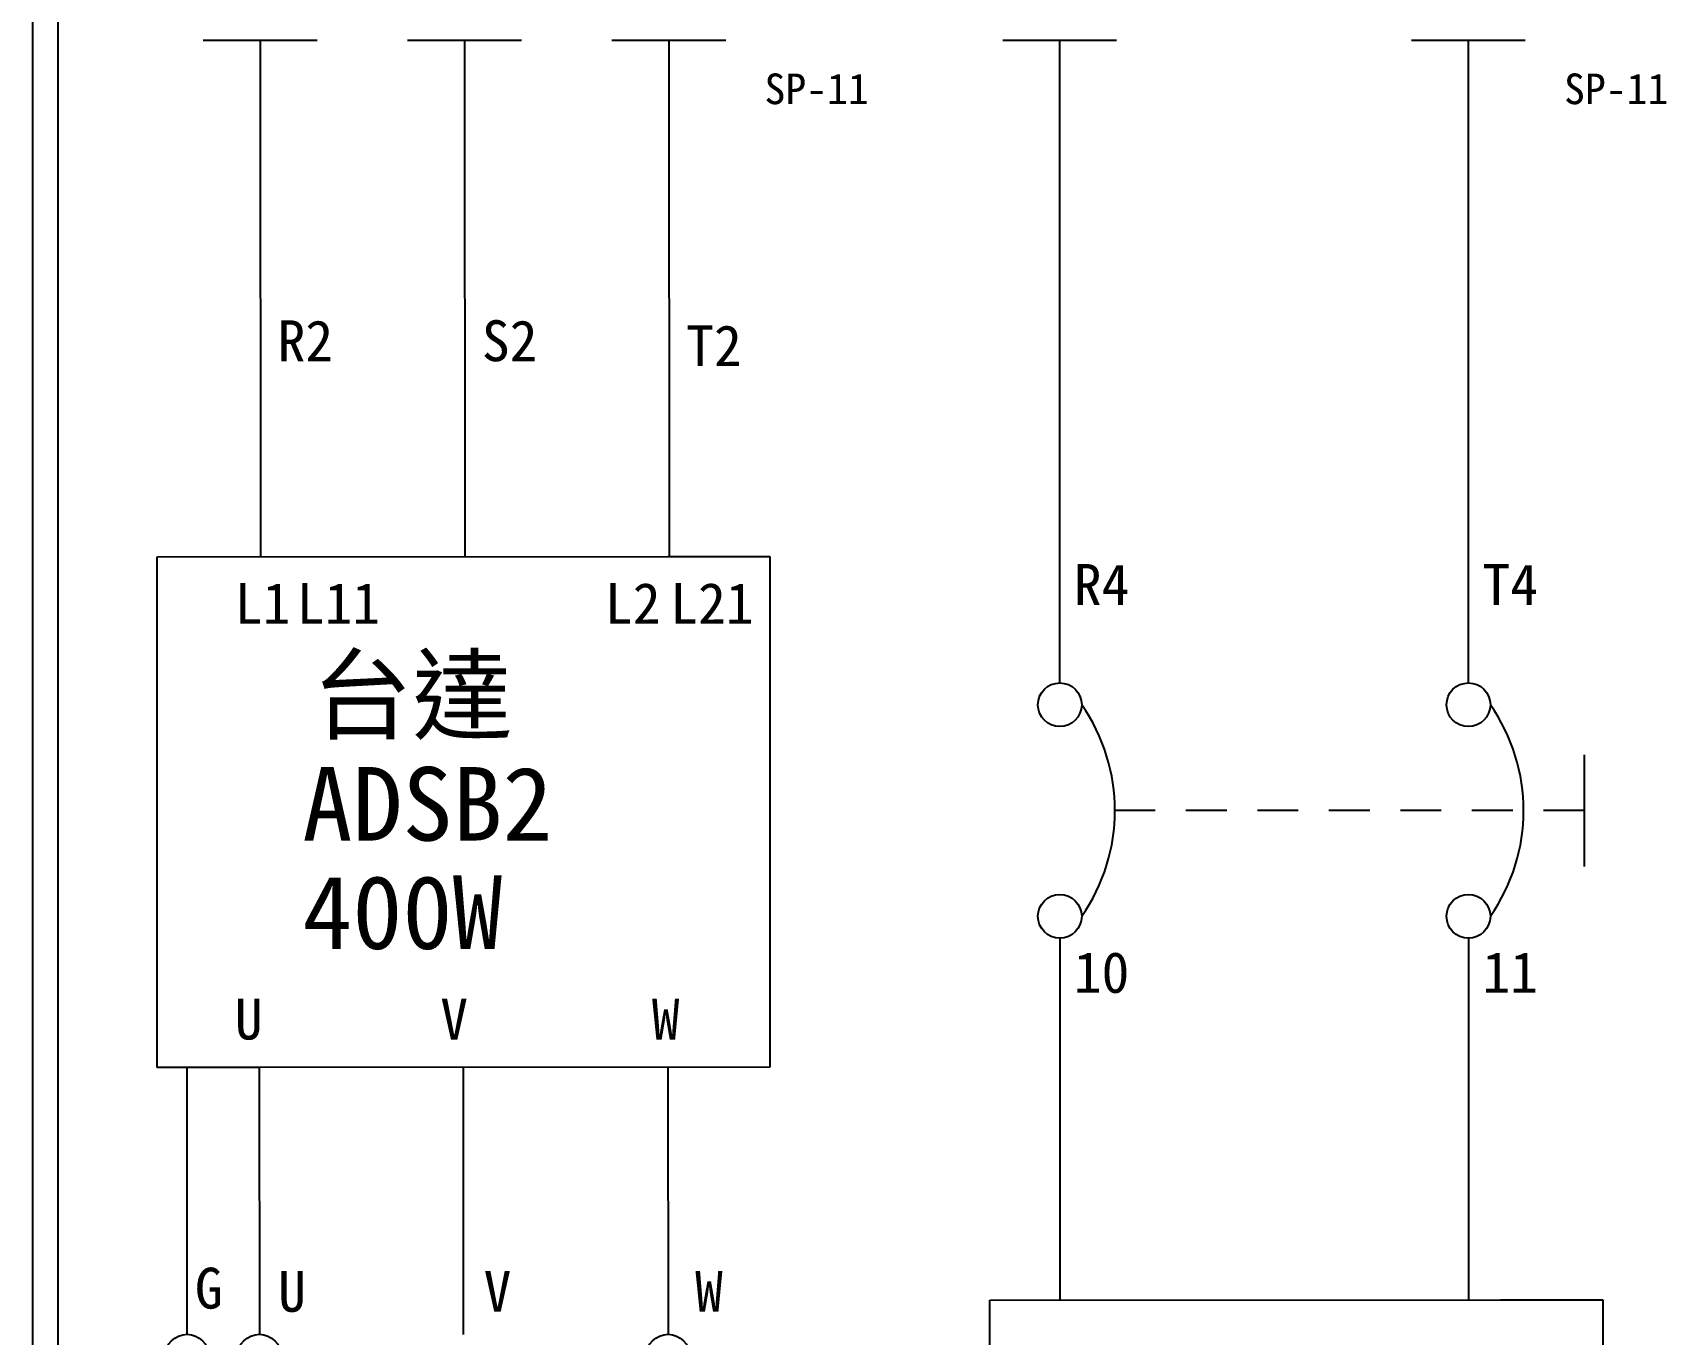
# Model space of a CAD drawing. Extents: x 10 to 297, y 3 to 207.
# Drawn here: x 10 to 90, y 57.4 to 121.1 of the extents above; entities that cross this region are included whole.
import ezdxf

# ---------------------------------------------------------------- set-up
doc = ezdxf.new("R2010")
doc.units = 0
doc.linetypes.add('HIDDEN9', pattern=[3.5, 2, -1.5])
doc.layers.get('0').update_dxf_attribs({"linetype": 'CONTINUOUS'})
doc.layers.add('圖框層', color=7, linetype='CONTINUOUS')
doc.layers.add('標尺寸層', color=3, linetype='CONTINUOUS')
doc.styles.add('STSL', font='kaiu.ttf')

msp = doc.modelspace()

# ---------------------------------------------------------------- linework, layer by layer
at = {"color": 7, "linetype": 'HIDDEN9'}
msp.add_line((85.938, 83), (62.968, 83), dxfattribs=at)
msp.add_line((41.093, 70.429), (41.098, 57.361))
for centre in [(60.271, 88.176), (80.271, 88.176), (60.271, 77.824), (80.271, 77.824), (17.557, 56.29), (21.098, 56.29), (41.098, 56.29)]:
    msp.add_circle(centre, 1.071)
at = {"color": 7}
for centre in [(53.915, 83), (73.915, 83)]:
    msp.add_arc(centre, 9.053, 325.1286, 34.8714, dxfattribs=at)
at = {"layer": '圖框層', "color": 7}
for p, q in [((10, 3), (10, 206.969)), ((11.25, 4.25), (11.25, 205.719))]:
    msp.add_line(p, q, dxfattribs=at)
at = {"layer": '標尺寸層', "color": 7}
for p, q in [((18.351, 120.701), (23.919, 120.701)), ((21.135, 120.701), (21.144, 95.424)), ((28.351, 120.701), (33.919, 120.701)), ((31.135, 120.701), (31.144, 95.424)), ((38.351, 120.701), (43.919, 120.701)), ((41.135, 120.701), (41.144, 95.431)), ((57.483, 120.701), (63.051, 120.701)), ((60.271, 89.247), (60.271, 120.701)), ((77.483, 120.701), (83.051, 120.701)), ((80.271, 89.247), (80.271, 120.701)), ((16.092, 95.422), (41.083, 95.431)), ((16.092, 70.422), (16.092, 95.422)), ((41.083, 95.431), (46.083, 95.431)), ((46.083, 95.431), (46.083, 70.431)), ((85.938, 85.733), (85.938, 80.267)), ((60.271, 76.753), (60.271, 76.687)), ((60.271, 76.687), (60.277, 59.036)), ((80.271, 76.753), (80.271, 76.687)), ((80.271, 76.687), (80.277, 59.042)), ((21.092, 70.422), (16.092, 70.422)), ((17.557, 57.361), (17.557, 70.422)), ((46.083, 70.431), (21.092, 70.422)), ((21.093, 70.422), (21.098, 57.361)), ((31.083, 57.357), (31.078, 70.426)), ((56.85, 59.034), (81.841, 59.043)), ((56.85, 34.034), (56.85, 59.034)), ((81.841, 59.043), (86.841, 59.043)), ((86.841, 59.043), (86.841, 34.043))]:
    msp.add_line(p, q, dxfattribs=at)

# ---------------------------------------------------------------- texts
at = {"layer": '圖框層', "color": 4, "style": 'STSL'}
for s, height, p in [('SP-11', 1.5, (45.818, 117.576)), ('SP-11', 1.5, (84.95, 117.576)), ('R2', 2, (21.985, 104.995)), ('S2', 2, (31.985, 104.995)), ('T2', 2, (41.985, 104.754)), ('R4', 2, (60.953, 93.066)), ('T4', 2, (80.953, 93.066)), ('L1', 2, (19.893, 92.141)), ('L11', 2, (22.925, 92.141)), ('L2', 2, (38.01, 92.141)), ('L21', 2, (41.204, 92.141)), ('台達', 3.6, (23.666, 86.855)), ('ADSB2', 3.6, (23.199, 81.528)), ('400W', 3.6, (23.199, 76.223)), ('10', 2, (60.953, 74.077)), ('11', 2, (80.953, 74.077)), ('U', 2, (19.893, 71.792)), ('V', 2, (29.949, 71.792)), ('W', 2, (40.301, 71.792)), ('G', 2, (17.938, 58.621)), ('U', 2, (22.012, 58.468)), ('V', 2, (32.068, 58.468)), ('W', 2, (42.42, 58.468))]:
    msp.add_text(s, height=height, dxfattribs=at).set_placement(p)

doc.saveas('drawing.dxf')
